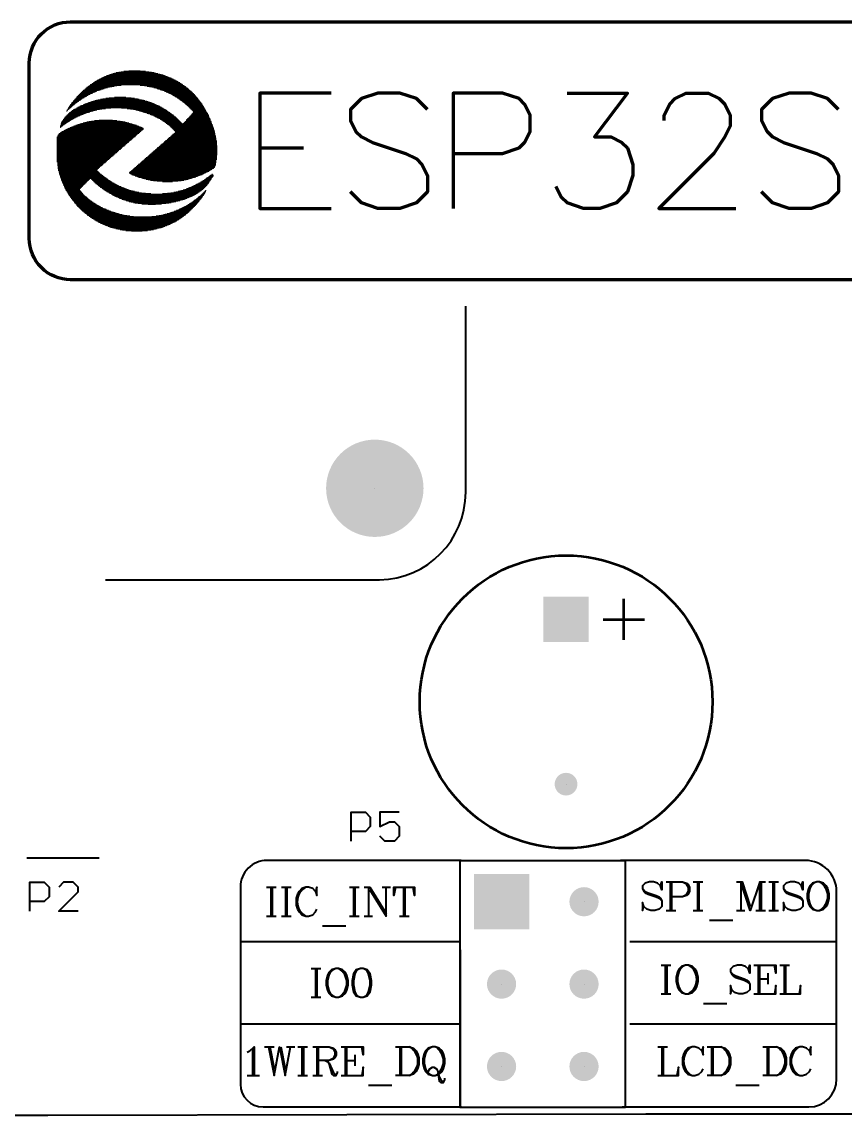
# Model space of a CAD drawing. Header units: millimetres. Extents: x 0 to 120, y 1 to 63.
# Drawn here: x 30.93 to 56.28, y 1.28 to 34.95 of the extents above; entities that cross this region are included whole.
import ezdxf

# ---------------------------------------------------------------- set-up
doc = ezdxf.new("R2010")
doc.units = ezdxf.units.MM
doc.layers.add('PDF_几何图形', color=7, linetype='Continuous', true_color=0x008000)
doc.layers.add('PDF_实体填充', color=7, linetype='Continuous', true_color=0xc64230)

msp = doc.modelspace()

# ---------------------------------------------------------------- hatches: boundary and pattern name
at = {"layer": 'PDF_实体填充', "true_color": 0x1f4769, "transparency": 33554559}
for points in [[(43.3, 20.588, 0.414213), (41.8, 22.086), (41.8, 22.086, 0.414214), (40.3, 20.588), (40.3, 20.588, 0.414215), (41.8, 19.09), (41.8, 19.09, 0.414214)], [(48.037, 16.551, 0.414211), (47.687, 16.9), (47.687, 16.9, 0.414216), (47.337, 16.551), (47.337, 16.551, 0.414215), (47.687, 16.201), (47.687, 16.201, 0.41421)], [(48.037, 16.551, 0.414211), (47.687, 16.9), (47.687, 16.9, 0.414216), (47.337, 16.551), (47.337, 16.551, 0.414215), (47.687, 16.201), (47.687, 16.201, 0.41421)], [(48.037, 11.477, 0.414211), (47.687, 11.827), (47.687, 11.827, 0.414215), (47.337, 11.477), (47.337, 11.477, 0.414215), (47.687, 11.127), (47.687, 11.127, 0.414211)], [(48.037, 11.477, 0.414211), (47.687, 11.827), (47.687, 11.827, 0.414215), (47.337, 11.477), (47.337, 11.477, 0.414215), (47.687, 11.127), (47.687, 11.127, 0.414211)], [(46.152, 7.857, 0.414218), (45.702, 8.306), (45.702, 8.306, 0.414207), (45.252, 7.857), (45.252, 7.857, 0.414207), (45.702, 7.407), (45.702, 7.407, 0.414218)], [(46.152, 7.857, 0.414218), (45.702, 8.306), (45.702, 8.306, 0.414207), (45.252, 7.857), (45.252, 7.857, 0.414207), (45.702, 7.407), (45.702, 7.407, 0.414218)], [(48.691, 7.857, 0.414203), (48.241, 8.306), (48.241, 8.306, 0.414219), (47.791, 7.857), (47.791, 7.857, 0.41422), (48.241, 7.407), (48.241, 7.407, 0.414204)], [(48.691, 7.857, 0.414203), (48.241, 8.306), (48.241, 8.306, 0.414219), (47.791, 7.857), (47.791, 7.857, 0.41422), (48.241, 7.407), (48.241, 7.407, 0.414204)], [(46.152, 5.32, 0.414223), (45.702, 5.769), (45.702, 5.769, 0.414212), (45.252, 5.32), (45.252, 5.32, 0.414207), (45.702, 4.87), (45.702, 4.87, 0.414218)], [(46.152, 5.32, 0.414223), (45.702, 5.769), (45.702, 5.769, 0.414212), (45.252, 5.32), (45.252, 5.32, 0.414207), (45.702, 4.87), (45.702, 4.87, 0.414218)], [(48.691, 5.32, 0.414209), (48.241, 5.769), (48.241, 5.769, 0.414225), (47.791, 5.32), (47.791, 5.32, 0.414219), (48.241, 4.87), (48.241, 4.87, 0.414203)], [(48.691, 5.32, 0.414209), (48.241, 5.769), (48.241, 5.769, 0.414225), (47.791, 5.32), (47.791, 5.32, 0.414219), (48.241, 4.87), (48.241, 4.87, 0.414203)], [(46.152, 2.783, 0.414218), (45.702, 3.233), (45.702, 3.233, 0.414207), (45.252, 2.783), (45.252, 2.783, 0.414207), (45.702, 2.333), (45.702, 2.333, 0.414218)], [(46.152, 2.783, 0.414218), (45.702, 3.233), (45.702, 3.233, 0.414207), (45.252, 2.783), (45.252, 2.783, 0.414207), (45.702, 2.333), (45.702, 2.333, 0.414218)], [(48.691, 2.783, 0.414204), (48.241, 3.233), (48.241, 3.233, 0.41422), (47.791, 2.783), (47.791, 2.783, 0.414219), (48.241, 2.333), (48.241, 2.333, 0.414203)], [(48.691, 2.783, 0.414204), (48.241, 3.233), (48.241, 3.233, 0.41422), (47.791, 2.783), (47.791, 2.783, 0.414219), (48.241, 2.333), (48.241, 2.333, 0.414203)]]:
    msp.add_hatch(color=139, dxfattribs=at).paths.add_polyline_path(points)

# ---------------------------------------------------------------- linework, layer by layer
at = {"layer": 'PDF_几何图形', "color": 22, "lineweight": 106, "true_color": 0xc64230}
msp.add_lwpolyline([(58.892, 27.011), (32.432, 27.011, -0.414215), (31.162, 28.279), (31.162, 33.682, -0.414215), (32.432, 34.951), (58.892, 34.951, -0.414215), (60.162, 33.682), (60.162, 28.279, -0.414214)], format="xyb", close=True, dxfattribs=at)
at = {"layer": 'PDF_几何图形', "color": 22, "lineweight": 5, "true_color": 0xc64230}
for points in [[(33.651, 33.33), (35.222, 33.33)], [(33.68, 33.344), (35.178, 33.344)], [(33.739, 33.359), (35.119, 33.359)], [(33.782, 33.374), (35.061, 33.374)], [(33.841, 33.388), (35.002, 33.388)], [(33.914, 33.403), (34.929, 33.403)], [(33.987, 33.417), (34.841, 33.417)], [(34.075, 33.432), (34.739, 33.432)], [(34.222, 33.447), (34.578, 33.447)], [(33.022, 32.993), (33.992, 32.993)], [(33.036, 33.008), (35.894, 33.008)], [(33.051, 33.023), (35.88, 33.023)], [(33.08, 33.037), (35.865, 33.037)], [(33.095, 33.052), (35.836, 33.052)], [(33.124, 33.066), (35.807, 33.066)], [(33.139, 33.081), (35.792, 33.081)], [(33.168, 33.096), (35.763, 33.096)], [(33.183, 33.11), (35.733, 33.11)], [(33.212, 33.125), (35.719, 33.125)], [(33.227, 33.14), (35.69, 33.14)], [(33.256, 33.154), (35.66, 33.154)], [(33.285, 33.169), (35.631, 33.169)], [(33.314, 33.184), (35.602, 33.184)], [(33.344, 33.198), (35.573, 33.198)], [(33.373, 33.213), (35.543, 33.213)], [(33.402, 33.227), (35.514, 33.227)], [(33.431, 33.242), (35.47, 33.242)], [(33.461, 33.257), (35.441, 33.257)], [(33.49, 33.271), (35.397, 33.271)], [(33.534, 33.286), (35.353, 33.286)], [(33.563, 33.3), (35.324, 33.3)], [(33.607, 33.315), (35.28, 33.315)], [(34.573, 32.993), (35.924, 32.993)], [(32.641, 32.657), (32.924, 32.657)], [(32.656, 32.672), (32.939, 32.672)], [(32.67, 32.686), (32.968, 32.686)], [(32.685, 32.701), (32.997, 32.701)], [(32.7, 32.716), (33.026, 32.716)], [(32.714, 32.73), (33.056, 32.73)], [(32.729, 32.745), (33.085, 32.745)], [(32.744, 32.76), (33.114, 32.76)], [(32.758, 32.774), (33.144, 32.774)], [(32.773, 32.789), (33.187, 32.789)], [(32.788, 32.803), (33.217, 32.803)], [(32.802, 32.818), (33.246, 32.818)], [(32.817, 32.833), (33.29, 32.833)], [(32.831, 32.847), (33.334, 32.847)], [(32.861, 32.862), (33.378, 32.862)], [(32.875, 32.876), (33.422, 32.876)], [(32.89, 32.891), (33.466, 32.891)], [(32.905, 32.906), (33.509, 32.906)], [(32.919, 32.92), (33.568, 32.92)], [(32.934, 32.935), (33.627, 32.935)], [(32.963, 32.95), (33.7, 32.95)], [(32.978, 32.964), (33.773, 32.964)], [(32.992, 32.979), (33.861, 32.979)], [(34.705, 32.979), (35.938, 32.979)], [(34.792, 32.964), (35.968, 32.964)], [(34.866, 32.95), (35.982, 32.95)], [(34.939, 32.935), (35.997, 32.935)], [(34.997, 32.92), (36.012, 32.92)], [(35.056, 32.906), (36.041, 32.906)], [(35.1, 32.891), (36.055, 32.891)], [(35.143, 32.876), (36.07, 32.876)], [(35.187, 32.862), (36.085, 32.862)], [(35.231, 32.847), (36.099, 32.847)], [(35.275, 32.833), (36.114, 32.833)], [(35.319, 32.818), (36.143, 32.818)], [(35.348, 32.803), (36.158, 32.803)], [(35.377, 32.789), (36.173, 32.789)], [(35.421, 32.774), (36.187, 32.774)], [(35.451, 32.76), (36.202, 32.76)], [(35.48, 32.745), (36.216, 32.745)], [(35.509, 32.73), (36.231, 32.73)], [(35.538, 32.716), (36.246, 32.716)], [(35.568, 32.701), (36.26, 32.701)], [(35.582, 32.686), (36.275, 32.686)], [(35.612, 32.672), (36.275, 32.672)], [(35.641, 32.657), (36.29, 32.657)], [(32.378, 32.321), (32.456, 32.321)], [(32.392, 32.35), (32.485, 32.35)], [(32.392, 32.336), (32.471, 32.336)], [(32.407, 32.365), (32.5, 32.365)], [(32.422, 32.394), (32.544, 32.394)], [(32.422, 32.38), (32.514, 32.38)], [(32.436, 32.409), (32.558, 32.409)], [(32.451, 32.423), (32.573, 32.423)], [(32.466, 32.453), (32.617, 32.453)], [(32.466, 32.438), (32.588, 32.438)], [(32.48, 32.467), (32.631, 32.467)], [(32.495, 32.482), (32.646, 32.482)], [(32.509, 32.496), (32.675, 32.496)], [(32.524, 32.526), (32.704, 32.526)], [(32.524, 32.511), (32.69, 32.511)], [(32.539, 32.54), (32.734, 32.54)], [(32.553, 32.555), (32.748, 32.555)], [(32.568, 32.57), (32.778, 32.57)], [(32.583, 32.584), (32.792, 32.584)], [(32.597, 32.599), (32.822, 32.599)], [(32.612, 32.628), (32.865, 32.628)], [(32.612, 32.613), (32.851, 32.613)], [(32.627, 32.643), (32.895, 32.643)], [(32.656, 32.321), (35.236, 32.321)], [(32.685, 32.336), (35.207, 32.336)], [(32.714, 32.35), (35.178, 32.35)], [(32.744, 32.365), (35.148, 32.365)], [(32.773, 32.38), (35.119, 32.38)], [(32.817, 32.394), (35.075, 32.394)], [(32.846, 32.409), (35.046, 32.409)], [(32.875, 32.423), (35.017, 32.423)], [(32.919, 32.438), (34.987, 32.438)], [(32.963, 32.453), (34.943, 32.453)], [(32.992, 32.467), (34.9, 32.467)], [(33.036, 32.482), (34.87, 32.482)], [(33.08, 32.496), (34.826, 32.496)], [(33.124, 32.511), (34.782, 32.511)], [(33.183, 32.526), (34.724, 32.526)], [(33.227, 32.54), (34.68, 32.54)], [(33.285, 32.555), (34.621, 32.555)], [(33.358, 32.57), (34.548, 32.57)], [(33.431, 32.584), (34.49, 32.584)], [(33.519, 32.599), (34.402, 32.599)], [(33.622, 32.613), (34.299, 32.613)], [(33.782, 32.628), (34.139, 32.628)], [(35.656, 32.643), (36.304, 32.643)], [(35.685, 32.628), (36.319, 32.628)], [(35.714, 32.613), (36.334, 32.613)], [(35.729, 32.599), (36.348, 32.599)], [(35.758, 32.584), (36.363, 32.584)], [(35.773, 32.57), (36.363, 32.57)], [(35.802, 32.555), (36.377, 32.555)], [(35.817, 32.54), (36.392, 32.54)], [(35.831, 32.526), (36.407, 32.526)], [(35.86, 32.511), (36.407, 32.511)], [(35.875, 32.496), (36.421, 32.496)], [(35.89, 32.482), (36.436, 32.482)], [(35.919, 32.467), (36.451, 32.467)], [(35.934, 32.453), (36.451, 32.453)], [(35.948, 32.438), (36.465, 32.438)], [(35.963, 32.423), (36.48, 32.423)], [(35.978, 32.409), (36.48, 32.409)], [(35.992, 32.394), (36.495, 32.394)], [(36.021, 32.38), (36.509, 32.38)], [(36.036, 32.365), (36.509, 32.365)], [(36.051, 32.35), (36.524, 32.35)], [(36.065, 32.336), (36.538, 32.336)], [(36.08, 32.321), (36.538, 32.321)], [(32.246, 31.999), (32.588, 31.999)], [(32.246, 31.985), (32.558, 31.985)], [(32.261, 32.014), (32.617, 32.014)], [(32.275, 32.029), (32.646, 32.029)], [(32.29, 32.043), (32.675, 32.043)], [(32.305, 32.204), (32.324, 32.204)], [(32.305, 32.058), (32.719, 32.058)], [(32.319, 32.233), (32.354, 32.233)], [(32.319, 32.219), (32.339, 32.219)], [(32.319, 32.073), (32.748, 32.073)], [(32.334, 32.248), (32.368, 32.248)], [(32.334, 32.087), (32.778, 32.087)], [(32.348, 32.277), (32.397, 32.277)], [(32.348, 32.263), (32.383, 32.263)], [(32.348, 32.102), (32.822, 32.102)], [(32.363, 32.306), (32.441, 32.306)], [(32.363, 32.292), (32.412, 32.292)], [(32.363, 32.116), (32.851, 32.116)], [(32.378, 32.131), (32.895, 32.131)], [(32.392, 32.146), (32.939, 32.146)], [(32.407, 32.16), (32.983, 32.16)], [(32.422, 32.175), (33.026, 32.175)], [(32.451, 32.19), (33.07, 32.19)], [(32.466, 32.204), (33.129, 32.204)], [(32.48, 32.219), (33.187, 32.219)], [(32.509, 32.233), (33.246, 32.233)], [(32.524, 32.248), (33.319, 32.248)], [(32.553, 32.263), (33.392, 32.263)], [(32.583, 32.277), (33.509, 32.277)], [(32.612, 32.292), (33.67, 32.292)], [(32.627, 32.306), (35.251, 32.306)], [(34.002, 32.292), (35.28, 32.292)], [(34.178, 32.277), (35.309, 32.277)], [(34.28, 32.263), (35.324, 32.263)], [(34.368, 32.248), (35.353, 32.248)], [(34.441, 32.233), (35.383, 32.233)], [(34.5, 32.219), (35.397, 32.219)], [(34.558, 32.204), (35.426, 32.204)], [(34.617, 32.19), (35.441, 32.19)], [(34.661, 32.175), (35.47, 32.175)], [(34.705, 32.16), (35.485, 32.16)], [(34.748, 32.146), (35.499, 32.146)], [(34.792, 32.131), (35.529, 32.131)], [(34.836, 32.116), (35.543, 32.116)], [(34.88, 32.102), (35.558, 32.102)], [(34.909, 32.087), (35.587, 32.087)], [(34.939, 32.073), (35.602, 32.073)], [(34.982, 32.058), (35.617, 32.058)], [(35.012, 32.043), (35.631, 32.043)], [(35.041, 32.029), (35.66, 32.029)], [(35.07, 32.014), (35.675, 32.014)], [(35.1, 31.999), (35.69, 31.999)], [(35.129, 31.985), (35.704, 31.985)], [(36.051, 31.985), (36.714, 31.985)], [(36.065, 31.999), (36.714, 31.999)], [(36.08, 32.014), (36.699, 32.014)], [(36.095, 32.306), (36.553, 32.306)], [(36.095, 32.029), (36.699, 32.029)], [(36.109, 32.292), (36.553, 32.292)], [(36.109, 32.043), (36.685, 32.043)], [(36.124, 32.277), (36.568, 32.277)], [(36.124, 32.058), (36.685, 32.058)], [(36.139, 32.263), (36.582, 32.263)], [(36.139, 32.073), (36.685, 32.073)], [(36.153, 32.248), (36.582, 32.248)], [(36.153, 32.102), (36.67, 32.102)], [(36.153, 32.087), (36.67, 32.087)], [(36.168, 32.233), (36.597, 32.233)], [(36.168, 32.116), (36.656, 32.116)], [(36.182, 32.219), (36.597, 32.219)], [(36.182, 32.131), (36.656, 32.131)], [(36.197, 32.204), (36.612, 32.204)], [(36.197, 32.146), (36.641, 32.146)], [(36.212, 32.19), (36.612, 32.19)], [(36.212, 32.16), (36.641, 32.16)], [(36.226, 32.175), (36.626, 32.175)], [(32.114, 31.751), (32.193, 31.751)], [(32.114, 31.736), (32.178, 31.736)], [(32.114, 31.722), (32.149, 31.722)], [(32.114, 31.707), (32.134, 31.707)], [(32.114, 31.693), (32.119, 31.693)], [(32.129, 31.809), (32.28, 31.809)], [(32.129, 31.795), (32.251, 31.795)], [(32.129, 31.78), (32.236, 31.78)], [(32.129, 31.766), (32.207, 31.766)], [(32.144, 31.839), (32.31, 31.839)], [(32.144, 31.824), (32.295, 31.824)], [(32.158, 31.868), (32.368, 31.868)], [(32.158, 31.853), (32.339, 31.853)], [(32.173, 31.883), (32.383, 31.883)], [(32.187, 31.912), (32.427, 31.912)], [(32.187, 31.897), (32.412, 31.897)], [(32.202, 31.941), (32.485, 31.941)], [(32.202, 31.926), (32.456, 31.926)], [(32.217, 31.956), (32.514, 31.956)], [(32.231, 31.97), (32.529, 31.97)], [(32.319, 31.649), (34.68, 31.649)], [(32.348, 31.663), (34.68, 31.663)], [(32.378, 31.678), (34.665, 31.678)], [(32.422, 31.693), (34.636, 31.693)], [(32.451, 31.707), (34.607, 31.707)], [(32.48, 31.722), (34.578, 31.722)], [(32.524, 31.736), (34.534, 31.736)], [(32.553, 31.751), (34.49, 31.751)], [(32.597, 31.766), (34.46, 31.766)], [(32.641, 31.78), (34.417, 31.78)], [(32.67, 31.795), (34.373, 31.795)], [(32.714, 31.809), (34.329, 31.809)], [(32.773, 31.824), (34.27, 31.824)], [(32.817, 31.839), (34.226, 31.839)], [(32.875, 31.853), (34.168, 31.853)], [(32.934, 31.868), (34.109, 31.868)], [(33.007, 31.883), (34.036, 31.883)], [(33.08, 31.897), (33.963, 31.897)], [(33.168, 31.912), (33.861, 31.912)], [(33.314, 31.926), (33.729, 31.926)], [(35.158, 31.97), (35.719, 31.97)], [(35.187, 31.956), (35.733, 31.956)], [(35.202, 31.941), (35.748, 31.941)], [(35.231, 31.926), (35.763, 31.926)], [(35.26, 31.912), (35.777, 31.912)], [(35.275, 31.897), (35.792, 31.897)], [(35.304, 31.883), (35.807, 31.883)], [(35.319, 31.868), (35.821, 31.868)], [(35.348, 31.853), (35.836, 31.853)], [(35.363, 31.839), (35.851, 31.839)], [(35.377, 31.824), (35.865, 31.824)], [(35.407, 31.809), (36.787, 31.809)], [(35.421, 31.795), (36.802, 31.795)], [(35.436, 31.78), (36.802, 31.78)], [(35.465, 31.766), (36.802, 31.766)], [(35.48, 31.751), (36.817, 31.751)], [(35.495, 31.736), (36.817, 31.736)], [(35.509, 31.722), (36.817, 31.722)], [(35.524, 31.707), (36.831, 31.707)], [(35.538, 31.693), (36.831, 31.693)], [(35.553, 31.678), (36.831, 31.678)], [(35.568, 31.663), (36.846, 31.663)], [(35.582, 31.649), (36.846, 31.649)], [(35.904, 31.824), (36.787, 31.824)], [(35.919, 31.839), (36.773, 31.839)], [(35.934, 31.853), (36.773, 31.853)], [(35.948, 31.868), (36.773, 31.868)], [(35.963, 31.883), (36.758, 31.883)], [(35.978, 31.897), (36.758, 31.897)], [(35.992, 31.926), (36.743, 31.926)], [(35.992, 31.912), (36.743, 31.912)], [(36.007, 31.941), (36.743, 31.941)], [(36.021, 31.956), (36.729, 31.956)], [(36.036, 31.97), (36.729, 31.97)], [(32.012, 31.4), (34.387, 31.4)], [(32.012, 31.386), (34.373, 31.386)], [(32.012, 31.371), (34.358, 31.371)], [(32.012, 31.356), (34.343, 31.356)], [(32.012, 31.342), (34.329, 31.342)], [(32.012, 31.327), (34.314, 31.327)], [(32.012, 31.313), (34.299, 31.313)], [(32.027, 31.429), (34.431, 31.429)], [(32.027, 31.415), (34.417, 31.415)], [(32.041, 31.459), (34.46, 31.459)], [(32.041, 31.444), (34.446, 31.444)], [(32.056, 31.473), (34.475, 31.473)], [(32.071, 31.503), (34.504, 31.503)], [(32.071, 31.488), (34.49, 31.488)], [(32.085, 31.517), (34.534, 31.517)], [(32.114, 31.532), (34.548, 31.532)], [(32.129, 31.546), (34.563, 31.546)], [(32.158, 31.561), (34.578, 31.561)], [(32.173, 31.576), (34.592, 31.576)], [(32.202, 31.59), (34.607, 31.59)], [(32.231, 31.605), (34.621, 31.605)], [(32.261, 31.619), (34.651, 31.619)], [(32.29, 31.634), (34.665, 31.634)], [(35.392, 31.313), (36.919, 31.313)], [(35.407, 31.327), (36.919, 31.327)], [(35.421, 31.342), (36.919, 31.342)], [(35.436, 31.356), (36.919, 31.356)], [(35.451, 31.371), (36.919, 31.371)], [(35.465, 31.386), (36.904, 31.386)], [(35.495, 31.4), (36.904, 31.4)], [(35.509, 31.415), (36.904, 31.415)], [(35.524, 31.429), (36.904, 31.429)], [(35.538, 31.444), (36.904, 31.444)], [(35.553, 31.459), (36.89, 31.459)], [(35.568, 31.473), (36.89, 31.473)], [(35.582, 31.488), (36.89, 31.488)], [(35.597, 31.634), (36.846, 31.634)], [(35.612, 31.619), (36.86, 31.619)], [(35.612, 31.503), (36.89, 31.503)], [(35.626, 31.605), (36.86, 31.605)], [(35.626, 31.517), (36.89, 31.517)], [(35.641, 31.59), (36.86, 31.59)], [(35.641, 31.532), (36.875, 31.532)], [(35.656, 31.576), (36.86, 31.576)], [(35.656, 31.546), (36.875, 31.546)], [(35.67, 31.561), (36.875, 31.561)], [(32.012, 31.298), (34.27, 31.298)], [(32.012, 31.283), (34.256, 31.283)], [(32.012, 31.269), (34.241, 31.269)], [(32.012, 31.254), (34.226, 31.254)], [(32.012, 31.239), (34.212, 31.239)], [(32.012, 31.225), (34.197, 31.225)], [(32.012, 31.21), (34.168, 31.21)], [(32.012, 31.196), (34.153, 31.196)], [(32.012, 31.181), (34.139, 31.181)], [(32.012, 31.166), (34.124, 31.166)], [(32.012, 31.152), (34.109, 31.152)], [(32.012, 31.137), (34.095, 31.137)], [(32.012, 31.123), (34.08, 31.123)], [(32.012, 31.108), (34.051, 31.108)], [(32.012, 31.093), (34.036, 31.093)], [(32.012, 31.079), (34.022, 31.079)], [(32.012, 31.064), (34.007, 31.064)], [(32.012, 31.049), (33.992, 31.049)], [(32.012, 31.035), (33.978, 31.035)], [(32.012, 31.02), (33.963, 31.02)], [(32.012, 31.006), (33.934, 31.006)], [(32.012, 30.991), (33.919, 30.991)], [(32.012, 30.976), (33.905, 30.976)], [(34.997, 30.976), (36.948, 30.976)], [(35.026, 30.991), (36.948, 30.991)], [(35.041, 31.006), (36.948, 31.006)], [(35.056, 31.02), (36.948, 31.02)], [(35.07, 31.035), (36.948, 31.035)], [(35.085, 31.049), (36.948, 31.049)], [(35.1, 31.064), (36.948, 31.064)], [(35.114, 31.079), (36.948, 31.079)], [(35.143, 31.093), (36.948, 31.093)], [(35.158, 31.108), (36.948, 31.108)], [(35.173, 31.123), (36.948, 31.123)], [(35.187, 31.137), (36.948, 31.137)], [(35.202, 31.152), (36.934, 31.152)], [(35.216, 31.166), (36.934, 31.166)], [(35.231, 31.181), (36.934, 31.181)], [(35.26, 31.196), (36.934, 31.196)], [(35.275, 31.21), (36.934, 31.21)], [(35.29, 31.225), (36.934, 31.225)], [(35.304, 31.239), (36.934, 31.239)], [(35.319, 31.254), (36.934, 31.254)], [(35.334, 31.269), (36.934, 31.269)], [(35.348, 31.283), (36.934, 31.283)], [(35.377, 31.298), (36.919, 31.298)], [(32.012, 30.962), (33.89, 30.962)], [(32.012, 30.947), (33.875, 30.947)], [(32.012, 30.933), (33.861, 30.933)], [(32.012, 30.918), (33.846, 30.918)], [(32.012, 30.903), (33.817, 30.903)], [(32.012, 30.889), (33.802, 30.889)], [(32.012, 30.874), (33.788, 30.874)], [(32.012, 30.859), (33.773, 30.859)], [(32.012, 30.845), (33.758, 30.845)], [(32.012, 30.83), (33.744, 30.83)], [(32.012, 30.816), (33.729, 30.816)], [(32.012, 30.801), (33.7, 30.801)], [(32.012, 30.786), (33.685, 30.786)], [(32.012, 30.772), (33.67, 30.772)], [(32.012, 30.757), (33.656, 30.757)], [(32.012, 30.742), (33.641, 30.742)], [(32.012, 30.728), (33.627, 30.728)], [(32.012, 30.713), (33.612, 30.713)], [(32.012, 30.699), (33.583, 30.699)], [(32.012, 30.684), (33.568, 30.684)], [(32.012, 30.669), (33.553, 30.669)], [(32.012, 30.655), (33.539, 30.655)], [(32.012, 30.64), (33.524, 30.64)], [(34.617, 30.64), (36.919, 30.64)], [(34.631, 30.655), (36.919, 30.655)], [(34.646, 30.669), (36.919, 30.669)], [(34.675, 30.684), (36.919, 30.684)], [(34.69, 30.699), (36.919, 30.699)], [(34.705, 30.713), (36.934, 30.713)], [(34.719, 30.728), (36.934, 30.728)], [(34.734, 30.742), (36.934, 30.742)], [(34.748, 30.757), (36.934, 30.757)], [(34.763, 30.772), (36.934, 30.772)], [(34.792, 30.786), (36.934, 30.786)], [(34.807, 30.801), (36.934, 30.801)], [(34.822, 30.816), (36.934, 30.816)], [(34.836, 30.83), (36.934, 30.83)], [(34.851, 30.845), (36.934, 30.845)], [(34.866, 30.859), (36.948, 30.859)], [(34.88, 30.874), (36.948, 30.874)], [(34.909, 30.889), (36.948, 30.889)], [(34.924, 30.903), (36.948, 30.903)], [(34.939, 30.918), (36.948, 30.918)], [(34.953, 30.933), (36.948, 30.933)], [(34.968, 30.947), (36.948, 30.947)], [(34.982, 30.962), (36.948, 30.962)], [(32.027, 30.625), (33.509, 30.625)], [(32.027, 30.611), (33.495, 30.611)], [(32.027, 30.596), (33.466, 30.596)], [(32.027, 30.582), (33.451, 30.582)], [(32.027, 30.567), (33.436, 30.567)], [(32.027, 30.552), (33.422, 30.552)], [(32.027, 30.538), (33.407, 30.538)], [(32.027, 30.523), (33.392, 30.523)], [(32.041, 30.508), (33.378, 30.508)], [(32.041, 30.494), (33.348, 30.494)], [(32.041, 30.479), (33.334, 30.479)], [(32.041, 30.465), (33.319, 30.465)], [(32.041, 30.45), (33.305, 30.45)], [(32.041, 30.435), (33.29, 30.435)], [(32.056, 30.421), (33.275, 30.421)], [(32.056, 30.406), (33.261, 30.406)], [(32.056, 30.392), (33.231, 30.392)], [(32.056, 30.377), (33.246, 30.377)], [(32.071, 30.362), (33.261, 30.362)], [(32.071, 30.348), (33.275, 30.348)], [(32.071, 30.333), (33.29, 30.333)], [(32.071, 30.318), (33.305, 30.318)], [(32.085, 30.304), (33.319, 30.304)], [(34.236, 30.304), (36.597, 30.304)], [(34.251, 30.318), (36.626, 30.318)], [(34.265, 30.333), (36.656, 30.333)], [(34.28, 30.348), (36.685, 30.348)], [(34.295, 30.362), (36.714, 30.362)], [(34.324, 30.377), (36.729, 30.377)], [(34.339, 30.392), (36.758, 30.392)], [(34.353, 30.406), (36.787, 30.406)], [(34.368, 30.421), (36.802, 30.421)], [(34.383, 30.435), (36.831, 30.435)], [(34.397, 30.45), (36.846, 30.45)], [(34.412, 30.465), (36.86, 30.465)], [(34.441, 30.479), (36.875, 30.479)], [(34.456, 30.494), (36.875, 30.494)], [(34.47, 30.508), (36.89, 30.508)], [(34.485, 30.523), (36.89, 30.523)], [(34.5, 30.538), (36.904, 30.538)], [(34.514, 30.552), (36.904, 30.552)], [(34.529, 30.567), (36.904, 30.567)], [(34.558, 30.582), (36.904, 30.582)], [(34.573, 30.596), (36.904, 30.596)], [(34.587, 30.611), (36.904, 30.611)], [(34.602, 30.625), (36.919, 30.625)], [(32.085, 30.289), (33.334, 30.289)], [(32.085, 30.274), (33.348, 30.274)], [(32.085, 30.26), (33.378, 30.26)], [(32.1, 30.245), (33.392, 30.245)], [(32.1, 30.231), (33.407, 30.231)], [(32.1, 30.216), (33.422, 30.216)], [(32.114, 30.201), (33.451, 30.201)], [(32.114, 30.187), (33.466, 30.187)], [(32.114, 30.172), (33.48, 30.172)], [(32.129, 30.158), (33.495, 30.158)], [(32.129, 30.143), (33.524, 30.143)], [(32.129, 30.128), (33.539, 30.128)], [(32.144, 30.114), (33.026, 30.114)], [(32.144, 30.099), (33.012, 30.099)], [(32.144, 30.084), (32.997, 30.084)], [(32.158, 30.07), (32.983, 30.07)], [(32.158, 30.055), (32.968, 30.055)], [(32.173, 30.041), (32.953, 30.041)], [(32.173, 30.026), (32.939, 30.026)], [(32.173, 30.011), (32.924, 30.011)], [(32.187, 29.997), (32.909, 29.997)], [(32.187, 29.982), (32.895, 29.982)], [(32.202, 29.967), (32.88, 29.967)], [(33.066, 30.114), (33.568, 30.114)], [(33.08, 30.099), (33.583, 30.099)], [(33.095, 30.084), (33.597, 30.084)], [(33.11, 30.07), (33.627, 30.07)], [(33.124, 30.055), (33.641, 30.055)], [(33.139, 30.041), (33.67, 30.041)], [(33.153, 30.026), (33.7, 30.026)], [(33.168, 30.011), (33.714, 30.011)], [(33.183, 29.997), (33.744, 29.997)], [(33.197, 29.982), (33.773, 29.982)], [(33.212, 29.967), (33.802, 29.967)], [(34.236, 30.289), (36.568, 30.289)], [(34.265, 30.274), (36.538, 30.274)], [(34.295, 30.26), (36.509, 30.26)], [(34.324, 30.245), (36.48, 30.245)], [(34.353, 30.231), (36.436, 30.231)], [(34.397, 30.216), (36.407, 30.216)], [(34.426, 30.201), (36.363, 30.201)], [(34.47, 30.187), (36.334, 30.187)], [(34.5, 30.172), (36.29, 30.172)], [(34.544, 30.158), (36.246, 30.158)], [(34.602, 30.143), (36.202, 30.143)], [(34.646, 30.128), (36.158, 30.128)], [(34.705, 30.114), (36.099, 30.114)], [(34.763, 30.099), (36.055, 30.099)], [(34.822, 30.084), (35.997, 30.084)], [(34.895, 30.07), (35.924, 30.07)], [(34.982, 30.055), (35.836, 30.055)], [(35.1, 30.041), (35.733, 30.041)], [(35.26, 30.026), (35.573, 30.026)], [(36.343, 29.967), (36.67, 29.967)], [(36.373, 29.982), (36.685, 29.982)], [(36.402, 29.997), (36.685, 29.997)], [(36.431, 30.011), (36.699, 30.011)], [(36.446, 30.026), (36.714, 30.026)], [(36.475, 30.041), (36.714, 30.041)], [(36.504, 30.055), (36.729, 30.055)], [(36.519, 30.07), (36.743, 30.07)], [(36.548, 30.084), (36.743, 30.084)], [(36.563, 30.099), (36.758, 30.099)], [(36.592, 30.114), (36.773, 30.114)], [(36.607, 30.128), (36.773, 30.128)], [(36.621, 30.143), (36.787, 30.143)], [(36.651, 30.158), (36.802, 30.158)], [(36.665, 30.172), (36.802, 30.172)], [(36.694, 30.187), (36.817, 30.187)], [(36.709, 30.201), (36.831, 30.201)], [(36.724, 30.216), (36.831, 30.216)], [(36.738, 30.231), (36.831, 30.231)], [(36.768, 30.245), (36.817, 30.245)], [(36.782, 30.26), (36.802, 30.26)], [(32.202, 29.953), (32.865, 29.953)], [(32.217, 29.938), (32.851, 29.938)], [(32.217, 29.924), (32.836, 29.924)], [(32.217, 29.909), (32.822, 29.909)], [(32.231, 29.894), (32.807, 29.894)], [(32.231, 29.88), (32.792, 29.88)], [(32.246, 29.865), (32.778, 29.865)], [(32.246, 29.851), (32.763, 29.851)], [(32.261, 29.836), (32.748, 29.836)], [(32.261, 29.821), (32.734, 29.821)], [(32.275, 29.807), (32.719, 29.807)], [(32.275, 29.792), (32.704, 29.792)], [(32.29, 29.777), (32.719, 29.777)], [(32.29, 29.763), (32.719, 29.763)], [(32.305, 29.748), (32.734, 29.748)], [(32.319, 29.734), (32.748, 29.734)], [(32.319, 29.719), (32.763, 29.719)], [(32.334, 29.704), (32.778, 29.704)], [(32.334, 29.69), (32.792, 29.69)], [(32.348, 29.675), (32.792, 29.675)], [(32.363, 29.661), (32.807, 29.661)], [(32.363, 29.646), (32.822, 29.646)], [(32.378, 29.631), (32.836, 29.631)], [(33.241, 29.953), (33.817, 29.953)], [(33.256, 29.938), (33.846, 29.938)], [(33.271, 29.924), (33.875, 29.924)], [(33.285, 29.909), (33.905, 29.909)], [(33.3, 29.894), (33.934, 29.894)], [(33.329, 29.88), (33.978, 29.88)], [(33.344, 29.865), (34.007, 29.865)], [(33.358, 29.851), (34.036, 29.851)], [(33.388, 29.836), (34.08, 29.836)], [(33.402, 29.821), (34.109, 29.821)], [(33.417, 29.807), (34.153, 29.807)], [(33.446, 29.792), (34.197, 29.792)], [(33.461, 29.777), (34.241, 29.777)], [(33.49, 29.763), (34.285, 29.763)], [(33.505, 29.748), (34.343, 29.748)], [(33.534, 29.734), (34.402, 29.734)], [(33.548, 29.719), (34.46, 29.719)], [(33.578, 29.704), (34.534, 29.704)], [(33.607, 29.69), (34.621, 29.69)], [(33.622, 29.675), (34.739, 29.675)], [(33.651, 29.661), (34.9, 29.661)], [(33.68, 29.646), (36.304, 29.646)], [(33.709, 29.631), (36.275, 29.631)], [(35.26, 29.661), (36.319, 29.661)], [(35.421, 29.675), (36.348, 29.675)], [(35.524, 29.69), (36.363, 29.69)], [(35.612, 29.704), (36.392, 29.704)], [(35.685, 29.719), (36.407, 29.719)], [(35.743, 29.734), (36.436, 29.734)], [(35.802, 29.748), (36.451, 29.748)], [(35.846, 29.763), (36.465, 29.763)], [(35.904, 29.777), (36.48, 29.777)], [(35.948, 29.792), (36.509, 29.792)], [(35.992, 29.807), (36.524, 29.807)], [(36.021, 29.821), (36.538, 29.821)], [(36.065, 29.836), (36.553, 29.836)], [(36.095, 29.851), (36.568, 29.851)], [(36.139, 29.865), (36.582, 29.865)], [(36.168, 29.88), (36.597, 29.88)], [(36.197, 29.894), (36.612, 29.894)], [(36.226, 29.909), (36.626, 29.909)], [(36.27, 29.924), (36.641, 29.924)], [(36.285, 29.938), (36.641, 29.938)], [(36.314, 29.953), (36.656, 29.953)], [(36.46, 29.631), (36.538, 29.631)], [(36.475, 29.646), (36.553, 29.646)], [(36.49, 29.661), (36.568, 29.661)], [(36.504, 29.675), (36.568, 29.675)], [(36.519, 29.69), (36.582, 29.69)], [(36.533, 29.704), (36.582, 29.704)], [(36.548, 29.719), (36.597, 29.719)], [(36.563, 29.734), (36.597, 29.734)], [(36.577, 29.748), (36.597, 29.748)], [(36.592, 29.763), (36.612, 29.763)], [(32.378, 29.617), (32.851, 29.617)], [(32.392, 29.602), (32.865, 29.602)], [(32.407, 29.587), (32.88, 29.587)], [(32.407, 29.573), (32.895, 29.573)], [(32.422, 29.558), (32.924, 29.558)], [(32.436, 29.544), (32.939, 29.544)], [(32.451, 29.529), (32.953, 29.529)], [(32.451, 29.514), (32.968, 29.514)], [(32.466, 29.5), (32.983, 29.5)], [(32.48, 29.485), (32.997, 29.485)], [(32.48, 29.471), (33.026, 29.471)], [(32.495, 29.456), (33.041, 29.456)], [(32.509, 29.441), (33.056, 29.441)], [(32.524, 29.427), (33.085, 29.427)], [(32.539, 29.412), (33.1, 29.412)], [(32.539, 29.397), (33.129, 29.397)], [(32.553, 29.383), (33.144, 29.383)], [(32.568, 29.368), (33.173, 29.368)], [(32.583, 29.354), (33.187, 29.354)], [(32.597, 29.339), (33.217, 29.339)], [(32.612, 29.324), (33.231, 29.324)], [(32.612, 29.31), (33.261, 29.31)], [(32.627, 29.295), (33.29, 29.295)], [(33.724, 29.617), (36.246, 29.617)], [(33.753, 29.602), (36.216, 29.602)], [(33.782, 29.587), (36.187, 29.587)], [(33.812, 29.573), (36.158, 29.573)], [(33.841, 29.558), (36.129, 29.558)], [(33.885, 29.544), (36.085, 29.544)], [(33.914, 29.529), (36.055, 29.529)], [(33.943, 29.514), (36.012, 29.514)], [(33.987, 29.5), (35.982, 29.5)], [(34.017, 29.485), (35.938, 29.485)], [(34.061, 29.471), (35.894, 29.471)], [(34.104, 29.456), (35.836, 29.456)], [(34.148, 29.441), (35.792, 29.441)], [(34.192, 29.427), (35.733, 29.427)], [(34.236, 29.412), (35.675, 29.412)], [(34.295, 29.397), (35.602, 29.397)], [(34.368, 29.383), (35.529, 29.383)], [(34.426, 29.368), (35.456, 29.368)], [(34.514, 29.354), (35.368, 29.354)], [(34.631, 29.339), (35.236, 29.339)], [(34.822, 29.324), (35.046, 29.324)], [(36.007, 29.295), (36.275, 29.295)], [(36.021, 29.31), (36.29, 29.31)], [(36.051, 29.324), (36.304, 29.324)], [(36.08, 29.339), (36.319, 29.339)], [(36.095, 29.354), (36.334, 29.354)], [(36.124, 29.368), (36.334, 29.368)], [(36.139, 29.383), (36.348, 29.383)], [(36.168, 29.397), (36.363, 29.397)], [(36.182, 29.412), (36.377, 29.412)], [(36.212, 29.427), (36.392, 29.427)], [(36.226, 29.441), (36.407, 29.441)], [(36.241, 29.456), (36.407, 29.456)], [(36.27, 29.471), (36.421, 29.471)], [(36.285, 29.485), (36.436, 29.485)], [(36.3, 29.5), (36.451, 29.5)], [(36.329, 29.514), (36.465, 29.514)], [(36.343, 29.529), (36.465, 29.529)], [(36.358, 29.544), (36.48, 29.544)], [(36.373, 29.558), (36.495, 29.558)], [(36.387, 29.573), (36.495, 29.573)], [(36.417, 29.587), (36.509, 29.587)], [(36.431, 29.602), (36.524, 29.602)], [(36.446, 29.617), (36.538, 29.617)], [(32.641, 29.28), (33.319, 29.28)], [(32.656, 29.266), (33.334, 29.266)], [(32.67, 29.251), (33.363, 29.251)], [(32.685, 29.237), (33.392, 29.237)], [(32.7, 29.222), (33.422, 29.222)], [(32.714, 29.207), (33.451, 29.207)], [(32.729, 29.193), (33.495, 29.193)], [(32.744, 29.178), (33.524, 29.178)], [(32.758, 29.164), (33.553, 29.164)], [(32.773, 29.149), (33.597, 29.149)], [(32.788, 29.134), (33.627, 29.134)], [(32.802, 29.12), (33.67, 29.12)], [(32.831, 29.105), (33.714, 29.105)], [(32.846, 29.09), (33.758, 29.09)], [(32.861, 29.076), (33.802, 29.076)], [(32.875, 29.061), (33.846, 29.061)], [(32.89, 29.047), (33.905, 29.047)], [(32.919, 29.032), (33.948, 29.032)], [(32.934, 29.017), (34.022, 29.017)], [(32.949, 29.003), (34.08, 29.003)], [(32.963, 28.988), (34.168, 28.988)], [(32.992, 28.974), (34.256, 28.974)], [(33.007, 28.959), (34.373, 28.959)], [(34.939, 28.959), (35.909, 28.959)], [(35.07, 28.974), (35.924, 28.974)], [(35.158, 28.988), (35.938, 28.988)], [(35.231, 29.003), (35.968, 29.003)], [(35.29, 29.017), (35.982, 29.017)], [(35.348, 29.032), (35.997, 29.032)], [(35.407, 29.047), (36.012, 29.047)], [(35.465, 29.061), (36.041, 29.061)], [(35.509, 29.076), (36.055, 29.076)], [(35.553, 29.09), (36.07, 29.09)], [(35.597, 29.105), (36.085, 29.105)], [(35.626, 29.12), (36.099, 29.12)], [(35.67, 29.134), (36.114, 29.134)], [(35.699, 29.149), (36.129, 29.149)], [(35.743, 29.164), (36.143, 29.164)], [(35.773, 29.178), (36.158, 29.178)], [(35.802, 29.193), (36.173, 29.193)], [(35.831, 29.207), (36.187, 29.207)], [(35.86, 29.222), (36.202, 29.222)], [(35.89, 29.237), (36.216, 29.237)], [(35.919, 29.251), (36.231, 29.251)], [(35.948, 29.266), (36.246, 29.266)], [(35.978, 29.28), (36.26, 29.28)], [(33.036, 28.944), (35.88, 28.944)], [(33.051, 28.93), (35.865, 28.93)], [(33.066, 28.915), (35.851, 28.915)], [(33.095, 28.9), (35.821, 28.9)], [(33.124, 28.886), (35.807, 28.886)], [(33.139, 28.871), (35.777, 28.871)], [(33.168, 28.857), (35.763, 28.857)], [(33.183, 28.842), (35.733, 28.842)], [(33.212, 28.827), (35.704, 28.827)], [(33.241, 28.813), (35.69, 28.813)], [(33.271, 28.798), (35.66, 28.798)], [(33.285, 28.784), (35.631, 28.784)], [(33.314, 28.769), (35.602, 28.769)], [(33.344, 28.754), (35.573, 28.754)], [(33.373, 28.74), (35.543, 28.74)], [(33.417, 28.725), (35.514, 28.725)], [(33.446, 28.71), (35.485, 28.71)], [(33.475, 28.696), (35.456, 28.696)], [(33.505, 28.681), (35.412, 28.681)], [(33.548, 28.667), (35.383, 28.667)], [(33.592, 28.652), (35.339, 28.652)], [(33.622, 28.637), (35.309, 28.637)], [(33.665, 28.623), (35.265, 28.623)], [(33.724, 28.608), (35.222, 28.608)], [(33.768, 28.594), (35.163, 28.594)], [(33.826, 28.579), (35.104, 28.579)], [(33.885, 28.564), (35.046, 28.564)], [(33.958, 28.55), (34.987, 28.55)], [(34.031, 28.535), (34.9, 28.535)], [(34.134, 28.52), (34.797, 28.52)], [(34.309, 28.506), (34.636, 28.506)]]:
    msp.add_lwpolyline(points, dxfattribs=at)
at = {"layer": 'PDF_几何图形', "color": 22, "lineweight": 120, "true_color": 0xc64230}
for points in [[(40.455, 32.758), (38.255, 32.758), (38.255, 29.207), (40.455, 29.207)], [(43.417, 32.251), (43.079, 32.589), (42.571, 32.758), (41.894, 32.758), (41.386, 32.589), (41.048, 32.251), (41.048, 31.913), (41.217, 31.575), (41.386, 31.406), (41.725, 31.236), (42.74, 30.899), (43.079, 30.729), (43.248, 30.56), (43.417, 30.222), (43.417, 29.715), (43.079, 29.377), (42.571, 29.207), (41.894, 29.207), (41.386, 29.377), (41.048, 29.715)], [(44.213, 30.899), (45.736, 30.899), (46.244, 31.067), (46.413, 31.236), (46.583, 31.575), (46.583, 32.082), (46.413, 32.42), (46.244, 32.589), (45.736, 32.758), (44.213, 32.758), (44.213, 29.207)], [(47.717, 32.758), (49.579, 32.758), (48.563, 31.406), (49.071, 31.406), (49.409, 31.236), (49.579, 31.067), (49.748, 30.56), (49.748, 30.222), (49.579, 29.715), (49.24, 29.377), (48.732, 29.207), (48.224, 29.207), (47.717, 29.377), (47.547, 29.546), (47.378, 29.884)], [(50.712, 31.913), (50.712, 32.082), (50.882, 32.42), (51.051, 32.589), (51.389, 32.758), (52.066, 32.758), (52.405, 32.589), (52.574, 32.42), (52.744, 32.082), (52.744, 31.744), (52.574, 31.406), (52.236, 30.899), (50.543, 29.207), (52.913, 29.207)], [(56.078, 32.251), (55.739, 32.589), (55.231, 32.758), (54.554, 32.758), (54.047, 32.589), (53.708, 32.251), (53.708, 31.913), (53.877, 31.575), (54.047, 31.406), (54.385, 31.236), (55.401, 30.899), (55.739, 30.729), (55.909, 30.56), (56.078, 30.222), (56.078, 29.715), (55.739, 29.377), (55.231, 29.207), (54.554, 29.207), (54.047, 29.377), (53.708, 29.715)], [(38.255, 31.067), (39.609, 31.067)]]:
    msp.add_lwpolyline(points, dxfattribs=at)
at = {"layer": 'PDF_几何图形', "lineweight": 40}
for points in [[(44.598, 20.439), (44.598, 26.2)], [(41.069, 9.725), (41.069, 10.613), (41.514, 10.613), (41.662, 10.465), (41.662, 10.169), (41.514, 10.021), (41.069, 10.021)], [(42.55, 10.613), (41.958, 10.613), (41.958, 10.169), (42.254, 10.317), (42.402, 10.317), (42.55, 10.169), (42.55, 9.873), (42.402, 9.725), (42.106, 9.725), (41.958, 9.873)], [(31.089, 9.211), (33.312, 9.211)], [(44.432, 6.377), (44.432, 1.515), (44.432, 9.125), (49.511, 9.125), (49.511, 1.515), (44.432, 1.515)], [(31.181, 7.567), (31.181, 8.454), (31.625, 8.454), (31.773, 8.306), (31.773, 8.011), (31.625, 7.862), (31.181, 7.862)], [(32.662, 7.567), (32.069, 7.567), (32.662, 8.158), (32.662, 8.306), (32.514, 8.454), (32.217, 8.454), (32.069, 8.306)], [(50.593, 8.344), (50.635, 8.471), (50.635, 8.218), (50.593, 8.344), (50.508, 8.429), (50.381, 8.471), (50.255, 8.471), (50.128, 8.429), (50.043, 8.344), (50.043, 8.26), (50.085, 8.175), (50.128, 8.133), (50.212, 8.091), (50.466, 8.006), (50.551, 7.964), (50.635, 7.879)], [(50.766, 8.471), (51.274, 8.471), (51.401, 8.429), (51.443, 8.386), (51.486, 8.302), (51.486, 8.175), (51.443, 8.091), (51.401, 8.048), (51.274, 8.006), (50.936, 8.006)], [(50.893, 8.471), (50.893, 7.583)], [(50.936, 8.471), (50.936, 7.583)], [(51.274, 8.471), (51.359, 8.429), (51.401, 8.386), (51.443, 8.302), (51.443, 8.175), (51.401, 8.091), (51.359, 8.048), (51.274, 8.006)], [(51.604, 8.471), (51.901, 8.471)], [(51.731, 8.471), (51.731, 7.583)], [(51.774, 8.471), (51.774, 7.583)], [(52.937, 8.471), (53.107, 8.471), (53.36, 7.71)], [(53.657, 7.583), (53.657, 8.471), (53.36, 7.583), (53.064, 8.471), (53.064, 7.583)], [(53.657, 8.471), (53.826, 8.471)], [(53.699, 8.471), (53.699, 7.583)], [(53.927, 8.471), (54.224, 8.471)], [(54.054, 8.471), (54.054, 7.583)], [(54.097, 8.471), (54.097, 7.583)], [(54.934, 8.344), (54.977, 8.471), (54.977, 8.218), (54.934, 8.344), (54.85, 8.429), (54.723, 8.471), (54.596, 8.471), (54.469, 8.429), (54.384, 8.344), (54.384, 8.26), (54.427, 8.175), (54.469, 8.133), (54.553, 8.091), (54.807, 8.006), (54.892, 7.964), (54.977, 7.879)], [(55.404, 8.471), (55.277, 8.429), (55.193, 8.344), (55.15, 8.26), (55.108, 8.091), (55.108, 7.964), (55.15, 7.795), (55.193, 7.71), (55.277, 7.626), (55.404, 7.583), (55.489, 7.583), (55.616, 7.626), (55.7, 7.71), (55.743, 7.795), (55.785, 7.964), (55.785, 8.091), (55.743, 8.26), (55.7, 8.344), (55.616, 8.429), (55.489, 8.471), (55.404, 8.471), (55.319, 8.429), (55.235, 8.344), (55.193, 8.26), (55.15, 8.091), (55.15, 7.964), (55.193, 7.795), (55.235, 7.71), (55.319, 7.626), (55.404, 7.583)], [(38.467, 8.302), (38.763, 8.302)], [(38.594, 8.302), (38.594, 7.414)], [(38.636, 8.302), (38.636, 7.414)], [(38.924, 8.302), (39.22, 8.302)], [(39.051, 8.302), (39.051, 7.414)], [(39.093, 8.302), (39.093, 7.414)], [(39.974, 8.175), (40.016, 8.048), (40.016, 8.302), (39.974, 8.175), (39.889, 8.26), (39.762, 8.302), (39.677, 8.302), (39.55, 8.26), (39.466, 8.175), (39.423, 8.091), (39.381, 7.964), (39.381, 7.753), (39.423, 7.626), (39.466, 7.541), (39.55, 7.456), (39.677, 7.414), (39.762, 7.414), (39.889, 7.456), (39.974, 7.541), (40.016, 7.626)], [(41.018, 8.302), (41.315, 8.302)], [(41.145, 8.302), (41.145, 7.414)], [(41.188, 8.302), (41.188, 7.414)], [(41.476, 8.302), (41.645, 8.302), (42.153, 7.499)], [(41.603, 8.302), (41.603, 7.414)], [(41.645, 8.218), (42.153, 7.414), (42.153, 8.302)], [(42.026, 8.302), (42.28, 8.302)], [(42.432, 8.302), (42.389, 8.048), (42.389, 8.302), (43.024, 8.302), (43.024, 8.048), (42.982, 8.302)], [(42.686, 8.302), (42.686, 7.414)], [(42.728, 8.302), (42.728, 7.414)], [(50.043, 8.26), (50.128, 8.175), (50.212, 8.133), (50.466, 8.048), (50.551, 8.006), (50.593, 7.964), (50.635, 7.879), (50.635, 7.71), (50.551, 7.626), (50.424, 7.583), (50.297, 7.583), (50.17, 7.626), (50.085, 7.71), (50.043, 7.837), (50.043, 7.583), (50.085, 7.71)], [(54.384, 8.26), (54.469, 8.175), (54.553, 8.133), (54.807, 8.048), (54.892, 8.006), (54.934, 7.964), (54.977, 7.879), (54.977, 7.71), (54.892, 7.626), (54.765, 7.583), (54.638, 7.583), (54.511, 7.626), (54.427, 7.71), (54.384, 7.837), (54.384, 7.583), (54.427, 7.71)], [(38.467, 7.414), (38.763, 7.414)], [(38.924, 7.414), (39.22, 7.414)], [(41.018, 7.414), (41.315, 7.414)], [(41.476, 7.414), (41.729, 7.414)], [(42.559, 7.414), (42.855, 7.414)], [(50.766, 7.583), (51.063, 7.583)], [(51.604, 7.583), (51.901, 7.583)], [(52.937, 7.583), (53.191, 7.583)], [(53.53, 7.583), (53.826, 7.583)], [(53.927, 7.583), (54.224, 7.583)], [(40.185, 7.118), (40.904, 7.118)], [(52.104, 7.288), (52.823, 7.288)], [(37.662, 6.63), (40.496, 6.63)], [(40.458, 6.63), (44.406, 6.63)], [(49.647, 6.63), (53.158, 6.63), (56.019, 6.63)], [(39.845, 5.802), (40.141, 5.802)], [(39.972, 5.802), (39.972, 4.914)], [(40.014, 5.802), (40.014, 4.914)], [(40.598, 5.802), (40.471, 5.76), (40.387, 5.675), (40.344, 5.591), (40.302, 5.421), (40.302, 5.295), (40.344, 5.126), (40.387, 5.041), (40.471, 4.957), (40.598, 4.914), (40.683, 4.914), (40.81, 4.957), (40.894, 5.041), (40.937, 5.126), (40.979, 5.295), (40.979, 5.421), (40.937, 5.591), (40.894, 5.675), (40.81, 5.76), (40.683, 5.802), (40.598, 5.802), (40.513, 5.76), (40.429, 5.675), (40.387, 5.591), (40.344, 5.421), (40.344, 5.295), (40.387, 5.126), (40.429, 5.041), (40.513, 4.957), (40.598, 4.914)], [(41.355, 5.802), (41.229, 5.76), (41.144, 5.633), (41.102, 5.421), (41.102, 5.295), (41.144, 5.083), (41.229, 4.957), (41.355, 4.914), (41.44, 4.914), (41.567, 4.957), (41.652, 5.083), (41.694, 5.295), (41.694, 5.421), (41.652, 5.633), (41.567, 5.76), (41.44, 5.802), (41.355, 5.802), (41.271, 5.76), (41.229, 5.717), (41.186, 5.633), (41.144, 5.421), (41.144, 5.295), (41.186, 5.083), (41.229, 4.999), (41.271, 4.957), (41.355, 4.914)], [(41.44, 4.914), (41.525, 4.957), (41.567, 4.999), (41.609, 5.083), (41.652, 5.295), (41.652, 5.421), (41.609, 5.633), (41.567, 5.717), (41.525, 5.76), (41.44, 5.802)], [(50.617, 5.908), (50.913, 5.908)], [(50.744, 5.908), (50.744, 5.02)], [(50.787, 5.908), (50.787, 5.02)], [(51.37, 5.908), (51.243, 5.866), (51.159, 5.781), (51.116, 5.697), (51.074, 5.528), (51.074, 5.401), (51.116, 5.232), (51.159, 5.147), (51.243, 5.063), (51.37, 5.02), (51.455, 5.02), (51.582, 5.063), (51.667, 5.147), (51.709, 5.232), (51.751, 5.401), (51.751, 5.528), (51.709, 5.697), (51.667, 5.781), (51.582, 5.866), (51.455, 5.908), (51.37, 5.908), (51.286, 5.866), (51.201, 5.781), (51.159, 5.697), (51.116, 5.528), (51.116, 5.401), (51.159, 5.232), (51.201, 5.147), (51.286, 5.063), (51.37, 5.02)], [(53.3, 5.781), (53.342, 5.908), (53.342, 5.655), (53.3, 5.781), (53.215, 5.866), (53.088, 5.908), (52.961, 5.908), (52.835, 5.866), (52.75, 5.781), (52.75, 5.697), (52.792, 5.612), (52.835, 5.57), (52.919, 5.528), (53.173, 5.443), (53.258, 5.401), (53.342, 5.316)], [(53.473, 5.908), (54.15, 5.908), (54.15, 5.655), (54.108, 5.908)], [(53.6, 5.908), (53.6, 5.02)], [(53.643, 5.908), (53.643, 5.02)], [(54.273, 5.908), (54.569, 5.908)], [(54.4, 5.908), (54.4, 5.02)], [(54.443, 5.908), (54.443, 5.02)], [(52.75, 5.697), (52.835, 5.612), (52.919, 5.57), (53.173, 5.485), (53.258, 5.443), (53.3, 5.401), (53.342, 5.316), (53.342, 5.147), (53.258, 5.063), (53.131, 5.02), (53.004, 5.02), (52.877, 5.063), (52.792, 5.147), (52.75, 5.274), (52.75, 5.02), (52.792, 5.147)], [(53.643, 5.485), (53.897, 5.485)], [(53.897, 5.655), (53.897, 5.316)], [(53.473, 5.02), (54.15, 5.02), (54.15, 5.274), (54.108, 5.02)], [(54.273, 5.02), (54.908, 5.02), (54.908, 5.274), (54.866, 5.02)], [(39.845, 4.914), (40.141, 4.914)], [(50.617, 5.02), (50.913, 5.02)], [(51.916, 4.725), (52.635, 4.725)], [(37.662, 4.094), (40.379, 4.094)], [(40.378, 4.094), (44.398, 4.094)], [(49.651, 4.094), (53.169, 4.094), (56.019, 4.094)], [(37.87, 3.222), (37.954, 3.264), (38.081, 3.391), (38.081, 2.504)], [(38.403, 3.391), (38.699, 3.391)], [(38.53, 3.391), (38.699, 2.504), (38.868, 3.391), (39.038, 2.504), (39.207, 3.391)], [(38.572, 3.391), (38.699, 2.715)], [(38.911, 3.391), (39.038, 2.715)], [(39.08, 3.391), (39.334, 3.391)], [(39.431, 3.391), (39.727, 3.391)], [(39.558, 3.391), (39.558, 2.504)], [(39.6, 3.391), (39.6, 2.504)], [(39.888, 3.391), (40.396, 3.391), (40.523, 3.349), (40.565, 3.307), (40.608, 3.222), (40.608, 3.137), (40.565, 3.053), (40.523, 3.011), (40.396, 2.969), (40.058, 2.969)], [(40.015, 3.391), (40.015, 2.504)], [(40.058, 3.391), (40.058, 2.504)], [(40.396, 3.391), (40.481, 3.349), (40.523, 3.307), (40.565, 3.222), (40.565, 3.137), (40.523, 3.053), (40.481, 3.011), (40.396, 2.969)], [(40.764, 3.391), (41.441, 3.391), (41.441, 3.137), (41.399, 3.391)], [(40.891, 3.391), (40.891, 2.504)], [(40.933, 3.391), (40.933, 2.504)], [(42.44, 3.391), (42.863, 3.391), (42.99, 3.349), (43.074, 3.264), (43.117, 3.18), (43.159, 3.053), (43.159, 2.842), (43.117, 2.715), (43.074, 2.63), (42.99, 2.546), (42.863, 2.504), (42.44, 2.504)], [(42.567, 3.391), (42.567, 2.504)], [(42.609, 3.391), (42.609, 2.504)], [(43.574, 3.391), (43.447, 3.349), (43.362, 3.264), (43.32, 3.18), (43.278, 3.011), (43.278, 2.884), (43.32, 2.715), (43.362, 2.63), (43.447, 2.546), (43.574, 2.504), (43.658, 2.504), (43.785, 2.546), (43.87, 2.63), (43.912, 2.715), (43.955, 2.884), (43.955, 3.011), (43.912, 3.18), (43.87, 3.264), (43.785, 3.349), (43.658, 3.391), (43.574, 3.391), (43.489, 3.349), (43.404, 3.264), (43.362, 3.18), (43.32, 3.011), (43.32, 2.884), (43.362, 2.715), (43.404, 2.63), (43.489, 2.546), (43.574, 2.504)], [(50.511, 3.391), (50.807, 3.391)], [(50.638, 3.391), (50.638, 2.504)], [(50.68, 3.391), (50.68, 2.504)], [(51.865, 3.264), (51.907, 3.137), (51.907, 3.391), (51.865, 3.264), (51.78, 3.349), (51.653, 3.391), (51.569, 3.391), (51.442, 3.349), (51.357, 3.264), (51.315, 3.18), (51.273, 3.053), (51.273, 2.842), (51.315, 2.715), (51.357, 2.63), (51.442, 2.546), (51.569, 2.504), (51.653, 2.504), (51.78, 2.546), (51.865, 2.63), (51.907, 2.715)], [(52.034, 3.391), (52.457, 3.391), (52.584, 3.349), (52.669, 3.264), (52.711, 3.18), (52.754, 3.053), (52.754, 2.842), (52.711, 2.715), (52.669, 2.63), (52.584, 2.546), (52.457, 2.504), (52.034, 2.504)], [(52.161, 3.391), (52.161, 2.504)], [(52.204, 3.391), (52.204, 2.504)], [(53.748, 3.391), (54.171, 3.391), (54.298, 3.349), (54.383, 3.264), (54.425, 3.18), (54.467, 3.053), (54.467, 2.842), (54.425, 2.715), (54.383, 2.63), (54.298, 2.546), (54.171, 2.504), (53.748, 2.504)], [(53.875, 3.391), (53.875, 2.504)], [(53.917, 3.391), (53.917, 2.504)], [(55.178, 3.264), (55.221, 3.137), (55.221, 3.391), (55.178, 3.264), (55.094, 3.349), (54.967, 3.391), (54.882, 3.391), (54.755, 3.349), (54.671, 3.264), (54.628, 3.18), (54.586, 3.053), (54.586, 2.842), (54.628, 2.715), (54.671, 2.63), (54.755, 2.546), (54.882, 2.504), (54.967, 2.504), (55.094, 2.546), (55.178, 2.63), (55.221, 2.715)], [(38.039, 3.349), (38.039, 2.504)], [(41.187, 3.137), (41.187, 2.799)], [(40.269, 2.969), (40.354, 2.926), (40.396, 2.884), (40.523, 2.588), (40.565, 2.546), (40.608, 2.546), (40.65, 2.588)], [(40.354, 2.926), (40.396, 2.842), (40.481, 2.546), (40.523, 2.504), (40.608, 2.504), (40.65, 2.588), (40.65, 2.63)], [(40.764, 2.504), (41.441, 2.504), (41.441, 2.757), (41.399, 2.504)], [(40.933, 2.969), (41.187, 2.969)], [(43.447, 2.588), (43.447, 2.63), (43.489, 2.715), (43.574, 2.757), (43.616, 2.757), (43.701, 2.715), (43.743, 2.63), (43.785, 2.334), (43.828, 2.292), (43.912, 2.292), (43.955, 2.377), (43.955, 2.419)], [(50.511, 2.504), (51.146, 2.504), (51.146, 2.757), (51.103, 2.504)], [(37.87, 2.504), (38.251, 2.504)], [(39.431, 2.504), (39.727, 2.504)], [(39.888, 2.504), (40.185, 2.504)], [(43.743, 2.63), (43.785, 2.461), (43.828, 2.377), (43.87, 2.334), (43.912, 2.334), (43.955, 2.377)], [(41.606, 2.207), (42.325, 2.207)], [(52.914, 2.207), (53.634, 2.207)]]:
    msp.add_lwpolyline(points, dxfattribs=at)
at = {"layer": 'PDF_几何图形', "color": 22, "lineweight": 211, "true_color": 0xc64230}
for points in [[(41.8, 20.588), (41.8, 20.588)], [(47.687, 11.477), (47.687, 11.477)], [(48.242, 7.857), (48.242, 7.857)], [(45.702, 5.32), (45.702, 5.32)], [(48.242, 5.32), (48.242, 5.32)], [(45.702, 2.783), (45.702, 2.783)], [(48.242, 2.783), (48.242, 2.783)]]:
    msp.add_lwpolyline(points, dxfattribs=at)
at = {"layer": 'PDF_几何图形', "lineweight": 40}
for points in [[(33.507, 17.769), (41.946, 17.769, 0.409012), (44.598, 20.465)], [(44.463, 9.127), (41.221, 9.127), (38.477, 9.127, 0.414216), (37.662, 8.313), (37.662, 2.236, 0.414204), (38.362, 1.537), (41.221, 1.537), (44.471, 1.537)], [(49.413, 1.537), (52.153, 1.537), (55.158, 1.537, 0.41421), (56.019, 2.398), (56.019, 8.161, 0.414212), (55.052, 9.127), (52.098, 9.127), (49.359, 9.127)]]:
    msp.add_lwpolyline(points, format="xyb", dxfattribs=at)
at = {"layer": 'PDF_几何图形', "lineweight": 53}
for points in [[(49.465, 15.917), (49.465, 17.185)], [(48.83, 16.551), (50.1, 16.551)]]:
    msp.add_lwpolyline(points, dxfattribs=at)
at = {"layer": 'PDF_几何图形', "color": 8, "lineweight": 211, "true_color": 0x808080}
for points in [[(47.687, 11.477), (47.687, 11.477)], [(48.242, 7.857), (48.242, 7.857)], [(45.702, 5.32), (45.702, 5.32)], [(48.242, 5.32), (48.242, 5.32)], [(45.702, 2.783), (45.702, 2.783)], [(48.242, 2.783), (48.242, 2.783)]]:
    msp.add_lwpolyline(points, dxfattribs=at)
at = {"layer": 'PDF_几何图形', "color": 216, "lineweight": 40, "true_color": 0x800080}
for points in [[(2.476, 1.288), (31.732, 1.288)], [(31.732, 1.285), (50.14, 1.33), (88.358, 1.33), (118.298, 1.33)]]:
    msp.add_lwpolyline(points, dxfattribs=at)
at = {"layer": 'PDF_几何图形', "lineweight": 53}
msp.add_circle((47.69, 14.012), 4.507, dxfattribs=at)
at = {"layer": 'PDF_几何图形', "lineweight": 40}
for centre, radius, start, end in [((55.236, 8.027), 0.511, 299.6829, 60.3171), ((39.916, 7.858), 0.504, 118.2921, 241.7079), ((40.43, 5.358), 0.511, 299.6855, 60.3145), ((51.202, 5.464), 0.511, 299.6829, 60.3171), ((42.624, 2.947), 0.504, 298.293, 61.707), ((43.405, 2.947), 0.511, 299.6855, 60.3145), ((51.808, 2.947), 0.504, 118.2896, 241.7104), ((52.219, 2.947), 0.504, 298.293, 61.707), ((53.932, 2.947), 0.504, 298.2905, 61.7095), ((55.121, 2.947), 0.504, 118.2905, 241.7095)]:
    msp.add_arc(centre, radius, start, end, dxfattribs=at)
at = {"layer": 'PDF_实体填充', "lineweight": 211, "transparency": 33554559}
for points in [[(48.389, 17.252), (46.986, 17.252), (48.389, 15.85), (46.986, 15.85)], [(46.554, 8.707), (44.851, 8.707), (46.554, 7.006), (44.851, 7.006)]]:
    msp.add_solid(points, dxfattribs=at)
at = {"layer": 'PDF_实体填充', "color": 8, "lineweight": 211, "true_color": 0x808080, "transparency": 33554559}
for points in [[(48.287, 17.15), (47.088, 17.15), (48.287, 15.951), (47.088, 15.951)], [(46.452, 8.606), (44.952, 8.606), (46.452, 7.108), (44.952, 7.108)]]:
    msp.add_solid(points, dxfattribs=at)

doc.saveas('drawing.dxf')
